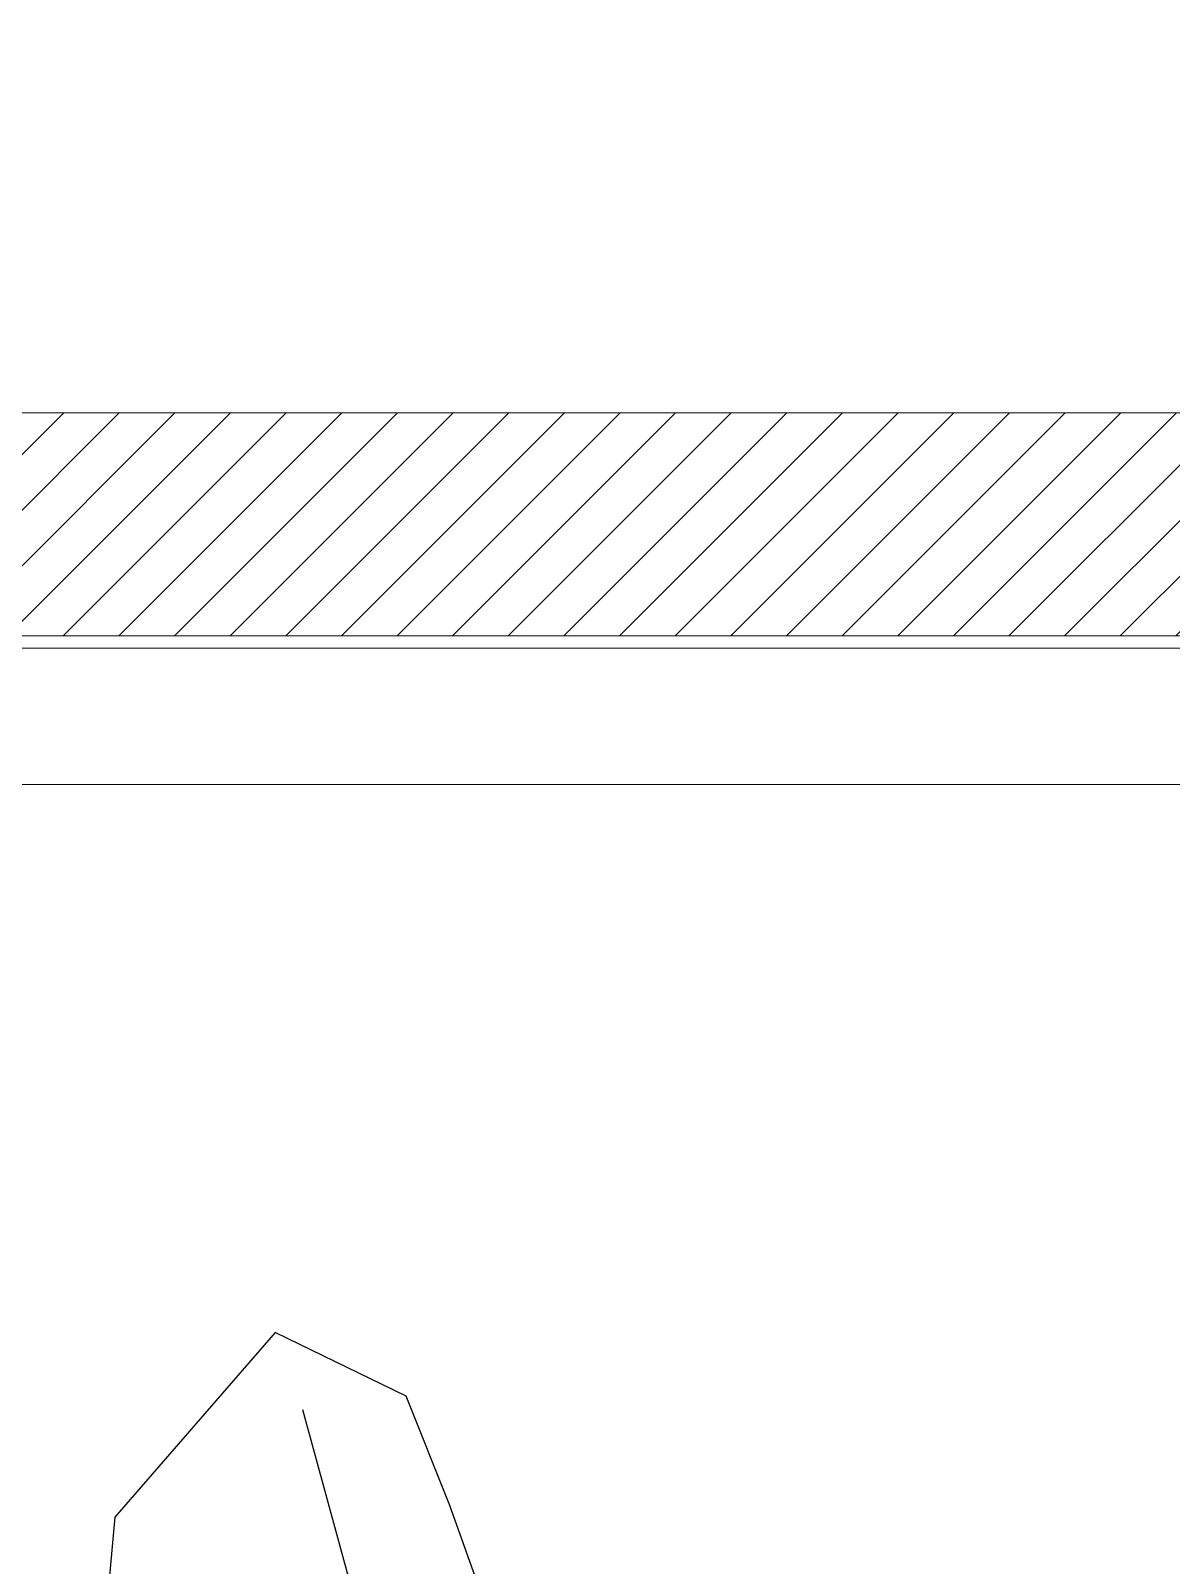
# Model space of a CAD drawing. Header units: millimetres. Extents: x 126 to 12547, y 1644 to 26714.
# Drawn here: x 10306.4 to 10398.5, y 2151.8 to 2275.7 of the extents above; entities that cross this region are included whole.
import ezdxf

# ---------------------------------------------------------------- set-up
doc = ezdxf.new("R2010")
doc.units = ezdxf.units.MM
doc.linetypes.add('NASCOSTA', pattern=[9.525, 6.35, -3.175])
for name, color, linetype, lineweight in [('F_ARREDI', 7, 'Continuous', 5), ('F_MULTI laminato OPACO', 1, 'Continuous', 5), ('F_Proiezioni', 253, 'NASCOSTA', 9)]:
    doc.layers.add(name, color=color, linetype=linetype, lineweight=lineweight)
doc.layers.add('VESTIARIO - clothing', color=185, linetype='Continuous')

# ---------------------------------------------------------------- blocks, each defined once
blk = doc.blocks.new('ARMADIO_camera master_sol.C_pianta')
at = {"layer": 'F_MULTI laminato OPACO', "transparency": 33554508}
h = blk.add_hatch(dxfattribs=at)
h.set_pattern_fill('ANSI31', color=6)
h.paths.add_polyline_path([(719851.42, 531037.1), (719851.42, 531055.1), (719401.42, 531055.1), (719401.42, 531037.1)])
at = {"layer": 'F_MULTI laminato OPACO'}
for points in [[(719836.42, 531636.1), (719406.42, 531636.1), (719406.42, 531056.1), (719836.42, 531056.1)], [(719836.42, 531615.1), (719424.42, 531615.1), (719424.42, 531067.1), (719836.42, 531067.1)]]:
    blk.add_lwpolyline(points, close=True, dxfattribs=at)
at = {"layer": 'F_MULTI laminato OPACO', "color": 6}
blk.add_lwpolyline([(719851.42, 531037.1), (719851.42, 531055.1), (719401.42, 531055.1), (719401.42, 531037.1)], close=True, dxfattribs=at)
at = {"layer": 'F_Proiezioni'}
blk.add_lwpolyline([(719851.42, 531055.1), (719851.42, 530605.1, -0.414214), (719401.42, 531055.1)], format="xyb", dxfattribs=at)
at = {"layer": 'VESTIARIO - clothing', "color": 3}
for points in [[(719690.91, 531117.57), (719668.62, 531199.15), (719668.54, 531224), (719669.19, 531236.47), (719649.63, 531312.67), (719645.67, 531380.12), (719645.93, 531442.71), (719645.18, 531457.12), (719645.81, 531469.9), (719653.03, 531526.27), (719658.06, 531543.82), (719665.32, 531561.34), (719680.14, 531557.39), (719684.32, 531545.36), (719687.22, 531517.91), (719704.96, 531380.83), (719698.7, 531369.42), (719691.17, 531380.02), (719672.21, 531373.39), (719667.34, 531338.57)], [(719659.79, 531543.36), (719652.81, 531468.43), (719655.64, 531443.73), (719657.75, 531431.43), (719647.23, 531353.46), (719651.19, 531286.02), (719659.33, 531224.77), (719661.41, 531209.83), (719661.84, 531196.86), (719672.91, 531142.42), (719679.02, 531125.31), (719682.55, 531116.48), (719693.12, 531111.34), (719706.07, 531126.26), (719708.58, 531154.03), (719708.96, 531292.17), (719702.61, 531302.85), (719696.37, 531291.43), (719676.76, 531295.8), (719667.86, 531329.81)]]:
    blk.add_lwpolyline(points, dxfattribs=at)

msp = doc.modelspace()

# ---------------------------------------------------------------- block references
at = {"layer": 'F_ARREDI', "color": 2, "lineweight": 5, "rotation": 180}
msp.add_blockref('ARMADIO_camera master_sol.C_pianta', (730019.29, 533281.93), dxfattribs=at)

doc.saveas('drawing.dxf')
